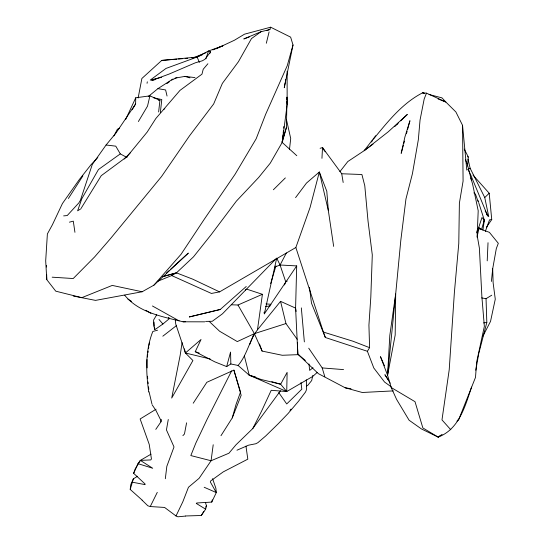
<?xml version="1.0" encoding="UTF-8"?>
<svg xmlns="http://www.w3.org/2000/svg" width="544" height="544" viewBox="0 0 544 544"><rect width="100%" height="100%" fill="white"/><g stroke="black" fill="none" stroke-linecap="round" stroke-linejoin="round"><path stroke-width="0.82" d="M157.223 281.472L171.693 275.563L176.446 272.85L193.487 256.85L211.208 234.6L236.382 201.124L258.658 177.487L270.273 163.152L282.186 142.419L286.43 127.439L286.844 105.536M286.953 99.64L287.001 97.111L287.137 104.822L282.186 142.419L296.8 155.7M132.185 109.759L135.606 103.965L135.735 97.784L149.92 95.846L159.929 100.375L158.637 111.976M185.49 516.079L177.956 516.8L176.018 515.97L182.838 501.752L188.462 487.261L199.131 478.285L211.079 460.748L228.929 453.22L235.967 444.822L252.776 428.543L261.392 411.509L271.218 390.293L286.729 391.551L287.123 372.368L280.656 384.234L286.729 391.551L312.759 376.421L317.172 372.477M274.632 267.138L280.065 265.003L296.691 265.914L295.589 308.115L297.86 354.171L318.376 373.66L345.188 387.777L362.256 392.489L393.312 390.891M487.213 260.848L488.022 242.712M321.953 158.331L322.51 147.58L320.11 148.308M213.207 444.754L211.079 460.748L190.828 455.566L195.826 443.108L207.23 419.07L231.635 370.872M471.566 387.104C465.134 406.259 459.054 429.277 438.165 437.118L421.471 428.964L409.102 420.226L396.576 399.378L391.19 387.518L387.573 375.238L389.803 335.519L395.685 293.984L400.819 240.298L405.953 198.961L412.434 173.679L418.336 139.699L420.05 120.034L424.184 98.994L426.489 93.153L445.862 102.041L455.892 111.976L462.543 125.31L466.806 170.129M467.5 165.995L468.289 156.971L464.25 149.083M387.573 375.238L395.685 293.984L395.182 335.056L387.573 375.238L380.467 356.653L384.465 365.779M491.402 281.445L492.694 268.79L496.318 248.554L498.311 243.311L489.389 232.329L478.951 228.623L477 237.096M282.186 142.419L282.989 134.864M283.172 133.192L283.438 130.669M283.703 128.153L283.886 126.473M289.449 149.716L290.714 138.523L286.43 119.496M142.134 500.086L130.213 489.437L130.798 484.568L133.355 478.849L137.591 476.238M165.328 478.727L166.831 466.337L174.012 446.964L166.437 429.896L168.273 419.499M182.097 342.611L180.2 355.11L171.714 398.058L192.916 360.522L185.402 352.988L201.056 339.47L195.235 351.689L214.785 361.835L226.658 366.595L230.84 363.977L238.095 365.452C247.146 355.021 249.2 340.537 257.482 329.807L262.405 294.304L246.847 289.184L245.371 290.006M155.781 429.379L160.97 421.811L161.303 419.431M147.349 357.007L147.71 354.498M147.948 352.818L148.186 351.145M148.546 348.629L148.784 346.956M149.022 345.284L149.382 342.768M482.909 230.078L484.337 220.177L478.693 202.647M285.097 82.79L284.281 87.727L293.012 44.982L290.639 37.142L270.654 27.2L244.528 34.17L234.335 40.29L216.084 48.783M285.369 81.151L285.641 79.506M147.05 83.307L147.308 81.818M475.796 370.24L478.686 353.804L486.819 322.415L486.044 298.69L491.756 295.202M160.351 112.377L161.786 99.586L153.551 97.743M138.135 98.015L141.882 78.479L161.738 60.418L197.118 57.038L202.429 54.726M186.592 422.824L184.457 434.017L182.879 435.649M276.529 258.896L264.364 313.834L296.691 265.914M312.827 375.387L311.685 380.542L307.856 385.247L306.558 386.036M185.552 515.977L201.294 515.501L205.652 509.17L206.434 505.723L205.428 502.479M149.92 95.846L147.512 106.148L138.38 121.536M205.652 509.17L196.282 503.431L196.772 502.989L211.752 502.085L212.276 499.861M266.322 43.255L269.103 31.912M476.802 232.24L477.564 229.133M226.658 366.595L230.561 352.084L230.84 363.977M403.369 145.194L401.18 153.354L404.933 136.904L409.938 120.72L407.531 129.696M403.804 143.562L404.464 141.114M406.436 133.776L407.089 131.328M130.213 489.437L133.355 478.849M293.012 44.982L287.266 65.634L265.656 114.294L256.183 138.747L235.062 174.304L204.551 218.844L181.05 254.286L153.904 285.158L142.147 291.761L95.52 300.39L73.284 296.024M220.98 435.696L232.254 417.908L236.008 404.566L240.543 392.047L233.913 370.131L206.836 382.296L193.222 403.213M275.958 265.887L270.667 283.546M282.112 141.78L286.43 127.439M476.87 233.002L481.991 217.491L484.337 220.177L481.501 229.582L478.7 227.27M205.992 58.759L208.454 51.02L222.911 45.812L212.86 49.905M266.73 30.641L269.892 29.498L270.654 27.2M485.336 231.424L489.546 219.803L491.742 219.579L489.199 193.236L472.974 175.08M132.199 482.181L145.078 484.609L145.085 483.983L133.647 473.321L135.17 469.023L140.359 460.387L151.076 454.131M391.292 386.872L384.567 382.058L373.816 368.03L367.397 351.288L325.353 337.504L323.388 332.071L295.854 247.52L310.087 207.427L319.348 171.992L326.781 191.202L328.358 210.671L333.662 246.398M284.505 284.961L285.736 281.792L280.065 265.003L276.706 258.08M249.614 344.644L253.613 334.506M232.254 417.908L241.169 395.298L233.913 370.131M456.953 421.165L458.769 419.451L475.504 377.366L476.66 361.991L484.35 326.366L481.896 296.983L479.38 248.084L477.17 235.47L478.203 210.766L472.586 183.988L470.805 177.963M133.647 473.321L137.992 463.658L140.359 460.387L150.817 459.932L151.429 458.925L149.219 444.366L140.134 418.968L156.08 409.217M125.582 119.653L135.735 97.784M209.923 53.285L210.61 51.802L208.454 51.02L197.118 57.038L165.988 68.435L150.219 80.111L161.554 77.296M205.775 507.137L206.434 505.723M211.752 502.085L216.301 492.572L215.873 488.301L212.582 478.672M142.1 500.194L147.839 505.784L150.253 506.546L157.277 492.361M113.954 135.918L117.388 129.227L119.632 128.207M482.916 336.165L490.538 321.361L495.271 299.186L493.129 282.826L492.694 268.79M280.065 265.003L286.368 252.98M201.294 515.501L203.803 511.374M367.397 351.288L369.6 347.664L368.92 325.156L370.811 297.153L372.293 254.912L368.03 221.095L364.786 185.762L361.916 174.515L341.734 173.76L322.51 147.58L323.598 149.838M81.376 207.903L101.238 175.678L127.133 156.529L147.172 132.076L155.795 118.565L179.969 90.399L201.967 74.161L203.218 69.244L207.896 63.743M68.408 198.485L82.878 175.882M371.518 141.984L372.443 140.597M373.368 139.216C387.62 121.897 402.288 103.217 422.606 92.82L426.489 93.153M135.606 103.965L116.062 132.906L106.087 144.996L92.296 164.458L80.383 200.335L78.9 202.837L67.225 215.546L63.648 215.886M486.52 227.113L491.742 219.579M252.776 428.543L280.486 390.789M156.679 314.786L153.585 320.083L153.918 326.468L155.088 329.528L162.901 324.013L169.626 318.424L168.429 317.342M295.576 197.622L306.476 183.076L319.348 171.992L328.358 210.671M210.61 51.802L204.918 59.296L202.388 60.778L195.425 62.771L169.184 74.032L151.83 80.464L155.788 79.478M483.31 221.517L484.337 220.177M375.68 135.762L364.16 150.695L347.8 161.548L339.891 171.666M257.482 329.807L280.554 301.356L295.589 308.115L296.14 311.433M289.972 410.346L291.04 409.095M97.825 157.495L90.964 164.778L79.2 179.71L62.438 203.517L52.414 224.747L47.382 233.927L45.689 260.841L46.777 279.623L55.753 291.169L81.79 297.67L112.254 285.416L142.147 291.761M276.121 258.686L222.482 313.8L212.276 321.286L205.598 321.402M130.574 152.531L124.188 159.018M163.642 109.643L164.812 108.453M273.387 189.754L285.348 177.908M397.263 124.039L398.412 122.91M485.153 210.956L488.757 216.696L484.758 197.554L489.199 193.236M394.658 126.664L397.678 123.76M400.69 120.85L407.327 114.451L388.212 131.825L364.16 150.695L373.021 144.146M153.904 285.158L188.333 253.103L170.823 269.049M166.45 273.04L168.953 270.756M220.259 309.475L189.36 316.934L220.259 309.475L246.248 286.498M391.19 387.518L415.018 401.69L422.858 427.944L438.165 437.118L439.45 436.016M457.484 420.553L458.769 419.451M148.213 96.601L157.916 88.645L172.931 79.009M312.997 367.764L309.672 370.376L308.958 363.943M162.826 336.199L176.569 325.516M166.886 83.606L169.585 81.607M171.605 80.104L176.922 77.547M269.892 29.498L261.004 31.729L251.464 38.604L238.415 61.737L222.353 83.409L213.656 103.972L189.543 135.803L161.52 176.542L110.67 238.394L94.683 256.856L73.216 278.535L52.176 277.188M127.044 157.536L120.299 153.891L98.471 169.504L81.79 198.771L77.622 210.82L81.124 208.638M438.165 437.118L442.122 434.35M236.966 450.208L248.554 445.182L255.85 443.734L257.89 442.666L265.724 435.948L278.242 423.742L288.082 413.508L298.67 401.064L305.572 391.966L306.36 390.021L306.619 387.09L306.286 379.821M295.854 247.52L219.579 291.883L211.426 293.447L171.693 275.563M467.99 169.293L470.111 168.191L468.044 159.188M285.736 281.792L287.218 281.092M231.282 304.783L237.986 305.014L262.405 294.304M261.004 31.729L243.807 38.95L249.342 36.944M194.303 57.453L205.904 52.734M297.167 339.266L285.954 323.558L254.395 333.642L237.306 341.578L219.606 331.242L209.256 321.463M162.595 276.719L176.446 272.85L192.773 279.181L219.579 291.883M162.792 276.508L176.446 272.85M157.549 330.194L152.816 331.466C145.16 350.71 145.88 371.817 148.736 391.972M69.421 222.17L73.29 221.156L74.936 232.315M175.114 78.139L184.899 76.384L194.99 77.602M265.37 306.653L270.273 305.837M483.63 322.918L486.819 322.415M161.738 60.418L176.8 59.16M178.473 59.024L182.655 58.677M185.164 58.466L187.673 58.256M191.862 57.909L193.535 57.766M298.799 354.634L282.261 355.273L262.092 351.077L254.395 333.642L237.986 305.014M124.698 295.222C138.849 312.712 162.486 316.628 183.056 321.796L185.558 321.756M183.056 321.796L204.728 321.83M150.253 506.546L164.58 507.443L176.018 515.97M265.996 303.912L270.994 304.3M308.734 348.201L322.198 367.928L343.556 369.6M106.087 144.996L115.77 146.159L120.299 153.891M157.916 88.645L165.614 89.95L167.042 96.036M345.188 387.777L351.016 388.763M158.352 100.096L159.929 100.375M481.671 297.901L486.044 298.69M175.284 319.852L175.726 323.966L185.402 352.988L210.188 358.986M424.225 93.242L422.606 92.82L424.157 93.432M429.06 94.5L441.966 97.866L445.862 102.041L438.11 98.967M238.095 365.452L249.213 375.183L255.66 377.04M271.789 381.684L280.656 384.234L261.168 379.494L249.213 375.183L244.372 355.987M467.48 156.733L468.289 156.971M184.899 76.384L189.951 77.867M323.388 332.071L352.886 341.197L369.6 347.664M137.992 463.658L152.708 468.248L140.359 460.387M195.235 351.689L199.192 353.056M249.213 375.183L286.729 391.551M204.19 487.261L216.301 492.572L210.317 481.943L210.752 480.876L223.278 471.866L247.819 459.156L245.956 446.148M152.436 305.98L179.126 320.892M127.901 299.125L131.498 301.356M145.88 310.27L150.919 313.392M473.844 192.868L475.429 194.058L478.251 201.953M305.361 360.475L297.86 354.171L297.35 342.645M450.799 429.76L441.98 419.9L449.208 369.791L454.396 292.325L458.782 243.481L459.388 203.15L463.087 181.084L462.543 125.31M159.004 319.484L162.901 324.013M278.752 392.584L286.722 403.954L301.818 389.191L300.975 382.595M477.999 200.661L478.468 201.348M388.566 380.154L384.9 374.721L390.191 383.16M152.17 404.865L155.978 410.516L160.813 420.254L160.97 421.811M322.51 147.58L325.244 151.803M486.424 213.887L487.744 216.002L470.621 174.665L468.017 169.483M470.111 168.191L484.758 197.554M197.118 57.038L199.424 62.356M465.378 159.725L467.296 164.274L471.458 180.227M325.353 337.504L311.494 303.198L309.482 287.409M259.481 343.992L262.092 351.077M322.198 367.928L324.816 376.72M151.96 404.049L149.056 391.782M280.554 301.356L285.954 323.558M184.464 348.867L185.402 352.988M341.734 173.76L343.176 182.492M147.465 376.224L147.716 378.685M148.05 381.956L148.22 383.595M148.553 386.872L148.804 389.327M264.221 312.297L264.364 313.834L264.241 312.14M301.335 307.897L304.354 341.897M153.938 322.123L154.231 326.244M154.346 327.896L154.455 329.542M286.953 101.463L287.137 104.822L287.13 71.298M146.989 359.523L147.159 367.894M46.478 265.363L46.512 267.043M46.675 274.591L46.777 279.623"/></g></svg>
